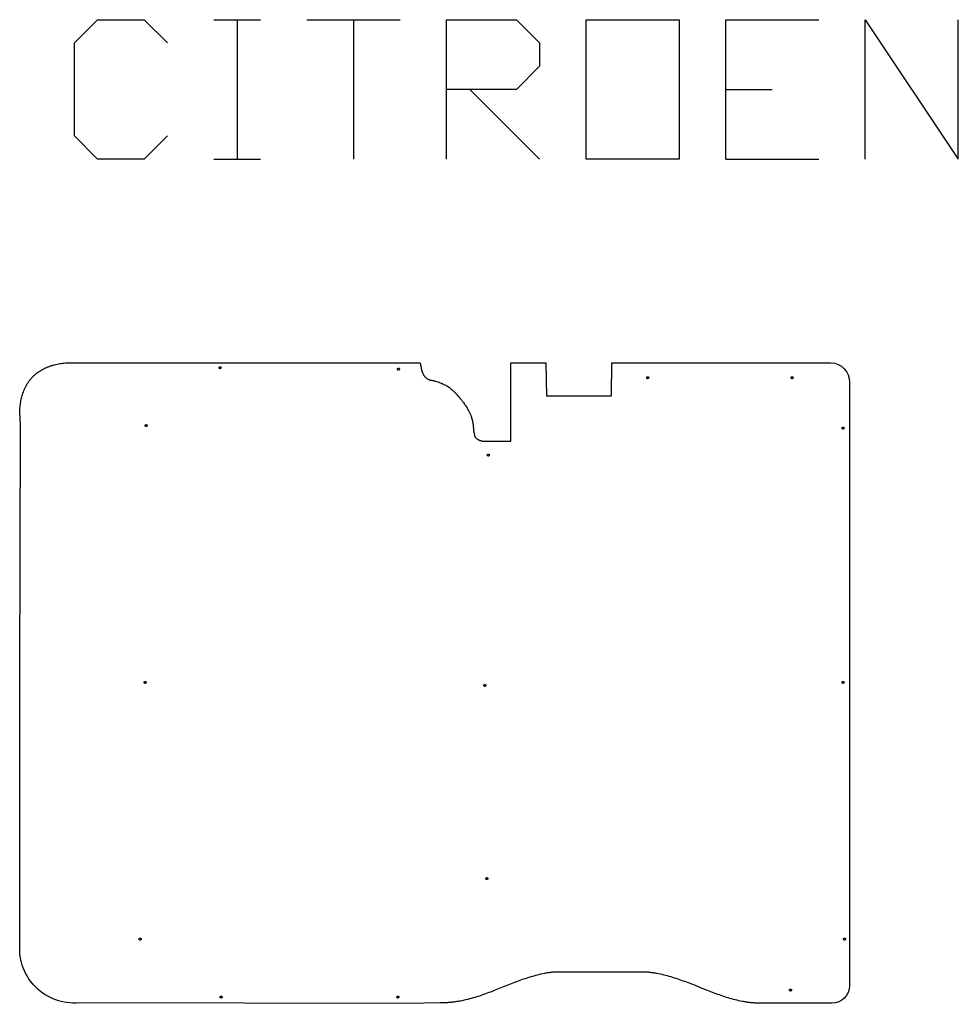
# Model space of a CAD drawing. Extents: x 436 to 6820, y 295 to 5562.
# Drawn here: x 436 to 2315, y 3593 to 5562 of the extents above; entities that cross this region are included whole.
import ezdxf

# ---------------------------------------------------------------- set-up
doc = ezdxf.new("R2010")
doc.units = 0
doc.layers.add('Default_Layer', color=1, linetype='CONTINUOUS')

msp = doc.modelspace()

# ---------------------------------------------------------------- linework, layer by layer
at = {"layer": 'Default_Layer'}
for points in [[(731.3, 5329.2), (684.7, 5282.6), (591.6, 5282.6), (545, 5329.2), (545, 5515.4), (591.6, 5562), (684.7, 5562), (731.3, 5515.4)], [(824.4, 5562), (917.5, 5562)], [(871, 5562), (871, 5282.6)], [(1010.7, 5562), (1196.9, 5562)], [(1103.8, 5562), (1103.8, 5282.6)], [(1290.1, 5282.6), (1290.1, 5562), (1429.8, 5562), (1476.3, 5515.4), (1476.3, 5468.9), (1429.8, 5422.3), (1290.1, 5422.3)], [(1848.9, 5282.6), (1848.9, 5562), (2035.1, 5562)], [(2128.3, 5282.6), (2128.3, 5562), (2314.5, 5282.6), (2314.5, 5562)], [(1336.6, 5422.3), (1476.3, 5282.6)], [(1848.9, 5422.3), (1942, 5422.3)], [(824.4, 5282.6), (917.5, 5282.6)], [(1848.9, 5282.6), (2035.1, 5282.6)]]:
    msp.add_lwpolyline(points, dxfattribs=at)
for points in [[(1569.5, 5282.6), (1569.5, 5562), (1755.7, 5562), (1755.7, 5282.6), (1569.5, 5282.6)], [(838.7, 4865.3), (838.7, 4865.1), (838.7, 4864.9), (838.6, 4864.7), (838.5, 4864.5), (838.5, 4864.3), (838.4, 4864.2), (838.2, 4864), (838.1, 4863.9), (838, 4863.8), (837.8, 4863.6), (837.7, 4863.5), (837.5, 4863.5), (837.3, 4863.4), (837.1, 4863.3), (836.9, 4863.3), (836.7, 4863.3), (836.5, 4863.3), (836.3, 4863.3), (836.1, 4863.4), (835.9, 4863.5), (835.7, 4863.5), (835.6, 4863.6), (835.4, 4863.8), (835.3, 4863.9), (835.2, 4864), (835, 4864.2), (834.9, 4864.3), (834.9, 4864.5), (834.8, 4864.7), (834.7, 4864.9), (834.7, 4865.1), (834.7, 4865.3), (834.7, 4865.5), (834.7, 4865.7), (834.8, 4865.9), (834.9, 4866.1), (834.9, 4866.2), (835, 4866.4), (835.2, 4866.6), (835.3, 4866.7), (835.4, 4866.8), (835.6, 4867), (835.7, 4867.1), (835.9, 4867.1), (836.1, 4867.2), (836.3, 4867.3), (836.5, 4867.3), (836.7, 4867.3), (836.9, 4867.3), (837.1, 4867.3), (837.3, 4867.2), (837.5, 4867.1), (837.7, 4867.1), (837.8, 4867), (838, 4866.8), (838.1, 4866.7), (838.2, 4866.6), (838.4, 4866.4), (838.5, 4866.2), (838.5, 4866.1), (838.6, 4865.9), (838.7, 4865.7), (838.7, 4865.5), (838.7, 4865.3)], [(1195.7, 4862.3), (1195.7, 4862.1), (1195.7, 4861.9), (1195.6, 4861.7), (1195.5, 4861.5), (1195.5, 4861.3), (1195.4, 4861.2), (1195.2, 4861), (1195.1, 4860.9), (1195, 4860.8), (1194.8, 4860.6), (1194.7, 4860.5), (1194.5, 4860.5), (1194.3, 4860.4), (1194.1, 4860.3), (1193.9, 4860.3), (1193.7, 4860.3), (1193.5, 4860.3), (1193.3, 4860.3), (1193.1, 4860.4), (1192.9, 4860.5), (1192.7, 4860.5), (1192.6, 4860.6), (1192.4, 4860.8), (1192.3, 4860.9), (1192.2, 4861), (1192, 4861.2), (1191.9, 4861.3), (1191.9, 4861.5), (1191.8, 4861.7), (1191.7, 4861.9), (1191.7, 4862.1), (1191.7, 4862.3), (1191.7, 4862.5), (1191.7, 4862.7), (1191.8, 4862.9), (1191.9, 4863.1), (1191.9, 4863.2), (1192, 4863.4), (1192.2, 4863.6), (1192.3, 4863.7), (1192.4, 4863.8), (1192.6, 4864), (1192.7, 4864.1), (1192.9, 4864.1), (1193.1, 4864.2), (1193.3, 4864.3), (1193.5, 4864.3), (1193.7, 4864.3), (1193.9, 4864.3), (1194.1, 4864.3), (1194.3, 4864.2), (1194.5, 4864.1), (1194.7, 4864.1), (1194.8, 4864), (1195, 4863.8), (1195.1, 4863.7), (1195.2, 4863.6), (1195.4, 4863.4), (1195.5, 4863.2), (1195.5, 4863.1), (1195.6, 4862.9), (1195.7, 4862.7), (1195.7, 4862.5), (1195.7, 4862.3)], [(1694.7, 4845.3), (1694.7, 4845.1), (1694.7, 4844.9), (1694.6, 4844.7), (1694.5, 4844.5), (1694.5, 4844.3), (1694.4, 4844.2), (1694.2, 4844), (1694.1, 4843.9), (1694, 4843.8), (1693.8, 4843.6), (1693.7, 4843.5), (1693.5, 4843.5), (1693.3, 4843.4), (1693.1, 4843.3), (1692.9, 4843.3), (1692.7, 4843.3), (1692.5, 4843.3), (1692.3, 4843.3), (1692.1, 4843.4), (1691.9, 4843.5), (1691.7, 4843.5), (1691.6, 4843.6), (1691.4, 4843.8), (1691.3, 4843.9), (1691.2, 4844), (1691, 4844.2), (1690.9, 4844.3), (1690.9, 4844.5), (1690.8, 4844.7), (1690.7, 4844.9), (1690.7, 4845.1), (1690.7, 4845.3), (1690.7, 4845.5), (1690.7, 4845.7), (1690.8, 4845.9), (1690.9, 4846.1), (1690.9, 4846.2), (1691, 4846.4), (1691.2, 4846.6), (1691.3, 4846.7), (1691.4, 4846.8), (1691.6, 4847), (1691.7, 4847.1), (1691.9, 4847.1), (1692.1, 4847.2), (1692.3, 4847.3), (1692.5, 4847.3), (1692.7, 4847.3), (1692.9, 4847.3), (1693.1, 4847.3), (1693.3, 4847.2), (1693.5, 4847.1), (1693.7, 4847.1), (1693.8, 4847), (1694, 4846.8), (1694.1, 4846.7), (1694.2, 4846.6), (1694.4, 4846.4), (1694.5, 4846.2), (1694.5, 4846.1), (1694.6, 4845.9), (1694.7, 4845.7), (1694.7, 4845.5), (1694.7, 4845.3)], [(1983.7, 4845.3), (1983.7, 4845.1), (1983.7, 4844.9), (1983.6, 4844.7), (1983.5, 4844.5), (1983.5, 4844.3), (1983.4, 4844.2), (1983.2, 4844), (1983.1, 4843.9), (1983, 4843.8), (1982.8, 4843.6), (1982.7, 4843.5), (1982.5, 4843.5), (1982.3, 4843.4), (1982.1, 4843.3), (1981.9, 4843.3), (1981.7, 4843.3), (1981.5, 4843.3), (1981.3, 4843.3), (1981.1, 4843.4), (1980.9, 4843.5), (1980.7, 4843.5), (1980.6, 4843.6), (1980.4, 4843.8), (1980.3, 4843.9), (1980.2, 4844), (1980, 4844.2), (1979.9, 4844.3), (1979.9, 4844.5), (1979.8, 4844.7), (1979.7, 4844.9), (1979.7, 4845.1), (1979.7, 4845.3), (1979.7, 4845.5), (1979.7, 4845.7), (1979.8, 4845.9), (1979.9, 4846.1), (1979.9, 4846.2), (1980, 4846.4), (1980.2, 4846.6), (1980.3, 4846.7), (1980.4, 4846.8), (1980.6, 4847), (1980.7, 4847.1), (1980.9, 4847.1), (1981.1, 4847.2), (1981.3, 4847.3), (1981.5, 4847.3), (1981.7, 4847.3), (1981.9, 4847.3), (1982.1, 4847.3), (1982.3, 4847.2), (1982.5, 4847.1), (1982.7, 4847.1), (1982.8, 4847), (1983, 4846.8), (1983.1, 4846.7), (1983.2, 4846.6), (1983.4, 4846.4), (1983.5, 4846.2), (1983.5, 4846.1), (1983.6, 4845.9), (1983.7, 4845.7), (1983.7, 4845.5), (1983.7, 4845.3)], [(690.7, 4749.3), (690.7, 4749.1), (690.7, 4748.9), (690.6, 4748.7), (690.5, 4748.5), (690.5, 4748.3), (690.4, 4748.2), (690.2, 4748), (690.1, 4747.9), (690, 4747.8), (689.8, 4747.6), (689.7, 4747.5), (689.5, 4747.5), (689.3, 4747.4), (689.1, 4747.3), (688.9, 4747.3), (688.7, 4747.3), (688.5, 4747.3), (688.3, 4747.3), (688.1, 4747.4), (687.9, 4747.5), (687.7, 4747.5), (687.6, 4747.6), (687.4, 4747.8), (687.3, 4747.9), (687.2, 4748), (687, 4748.2), (686.9, 4748.3), (686.9, 4748.5), (686.8, 4748.7), (686.7, 4748.9), (686.7, 4749.1), (686.7, 4749.3), (686.7, 4749.5), (686.7, 4749.7), (686.8, 4749.9), (686.9, 4750.1), (686.9, 4750.2), (687, 4750.4), (687.2, 4750.6), (687.3, 4750.7), (687.4, 4750.8), (687.6, 4751), (687.7, 4751.1), (687.9, 4751.1), (688.1, 4751.2), (688.3, 4751.3), (688.5, 4751.3), (688.7, 4751.3), (688.9, 4751.3), (689.1, 4751.3), (689.3, 4751.2), (689.5, 4751.1), (689.7, 4751.1), (689.8, 4751), (690, 4750.8), (690.1, 4750.7), (690.2, 4750.6), (690.4, 4750.4), (690.5, 4750.2), (690.5, 4750.1), (690.6, 4749.9), (690.7, 4749.7), (690.7, 4749.5), (690.7, 4749.3)], [(2085.7, 4744.3), (2085.7, 4744.1), (2085.7, 4743.9), (2085.6, 4743.7), (2085.5, 4743.5), (2085.5, 4743.3), (2085.4, 4743.2), (2085.2, 4743), (2085.1, 4742.9), (2085, 4742.8), (2084.8, 4742.6), (2084.7, 4742.5), (2084.5, 4742.5), (2084.3, 4742.4), (2084.1, 4742.3), (2083.9, 4742.3), (2083.7, 4742.3), (2083.5, 4742.3), (2083.3, 4742.3), (2083.1, 4742.4), (2082.9, 4742.5), (2082.7, 4742.5), (2082.6, 4742.6), (2082.4, 4742.8), (2082.3, 4742.9), (2082.2, 4743), (2082, 4743.2), (2081.9, 4743.3), (2081.9, 4743.5), (2081.8, 4743.7), (2081.7, 4743.9), (2081.7, 4744.1), (2081.7, 4744.3), (2081.7, 4744.5), (2081.7, 4744.7), (2081.8, 4744.9), (2081.9, 4745.1), (2081.9, 4745.2), (2082, 4745.4), (2082.2, 4745.6), (2082.3, 4745.7), (2082.4, 4745.8), (2082.6, 4746), (2082.7, 4746.1), (2082.9, 4746.1), (2083.1, 4746.2), (2083.3, 4746.3), (2083.5, 4746.3), (2083.7, 4746.3), (2083.9, 4746.3), (2084.1, 4746.3), (2084.3, 4746.2), (2084.5, 4746.1), (2084.7, 4746.1), (2084.8, 4746), (2085, 4745.8), (2085.1, 4745.7), (2085.2, 4745.6), (2085.4, 4745.4), (2085.5, 4745.2), (2085.5, 4745.1), (2085.6, 4744.9), (2085.7, 4744.7), (2085.7, 4744.5), (2085.7, 4744.3)], [(1375.7, 4690.3), (1375.7, 4690.1), (1375.7, 4689.9), (1375.6, 4689.7), (1375.5, 4689.5), (1375.5, 4689.3), (1375.4, 4689.2), (1375.2, 4689), (1375.1, 4688.9), (1375, 4688.8), (1374.8, 4688.6), (1374.7, 4688.5), (1374.5, 4688.5), (1374.3, 4688.4), (1374.1, 4688.3), (1373.9, 4688.3), (1373.7, 4688.3), (1373.5, 4688.3), (1373.3, 4688.3), (1373.1, 4688.4), (1372.9, 4688.5), (1372.7, 4688.5), (1372.6, 4688.6), (1372.4, 4688.8), (1372.3, 4688.9), (1372.2, 4689), (1372, 4689.2), (1371.9, 4689.3), (1371.9, 4689.5), (1371.8, 4689.7), (1371.7, 4689.9), (1371.7, 4690.1), (1371.7, 4690.3), (1371.7, 4690.5), (1371.7, 4690.7), (1371.8, 4690.9), (1371.9, 4691.1), (1371.9, 4691.2), (1372, 4691.4), (1372.2, 4691.6), (1372.3, 4691.7), (1372.4, 4691.8), (1372.6, 4692), (1372.7, 4692.1), (1372.9, 4692.1), (1373.1, 4692.2), (1373.3, 4692.3), (1373.5, 4692.3), (1373.7, 4692.3), (1373.9, 4692.3), (1374.1, 4692.3), (1374.3, 4692.2), (1374.5, 4692.1), (1374.7, 4692.1), (1374.8, 4692), (1375, 4691.8), (1375.1, 4691.7), (1375.2, 4691.6), (1375.4, 4691.4), (1375.5, 4691.2), (1375.5, 4691.1), (1375.6, 4690.9), (1375.7, 4690.7), (1375.7, 4690.5), (1375.7, 4690.3)], [(688.7, 4235.3), (688.7, 4235.1), (688.7, 4234.9), (688.6, 4234.7), (688.5, 4234.5), (688.5, 4234.3), (688.4, 4234.2), (688.2, 4234), (688.1, 4233.9), (688, 4233.8), (687.8, 4233.6), (687.7, 4233.5), (687.5, 4233.5), (687.3, 4233.4), (687.1, 4233.3), (686.9, 4233.3), (686.7, 4233.3), (686.5, 4233.3), (686.3, 4233.3), (686.1, 4233.4), (685.9, 4233.5), (685.7, 4233.5), (685.6, 4233.6), (685.4, 4233.8), (685.3, 4233.9), (685.2, 4234), (685, 4234.2), (684.9, 4234.3), (684.9, 4234.5), (684.8, 4234.7), (684.7, 4234.9), (684.7, 4235.1), (684.7, 4235.3), (684.7, 4235.5), (684.7, 4235.7), (684.8, 4235.9), (684.9, 4236.1), (684.9, 4236.2), (685, 4236.4), (685.2, 4236.6), (685.3, 4236.7), (685.4, 4236.8), (685.6, 4237), (685.7, 4237.1), (685.9, 4237.1), (686.1, 4237.2), (686.3, 4237.3), (686.5, 4237.3), (686.7, 4237.3), (686.9, 4237.3), (687.1, 4237.3), (687.3, 4237.2), (687.5, 4237.1), (687.7, 4237.1), (687.8, 4237), (688, 4236.8), (688.1, 4236.7), (688.2, 4236.6), (688.4, 4236.4), (688.5, 4236.2), (688.5, 4236.1), (688.6, 4235.9), (688.7, 4235.7), (688.7, 4235.5), (688.7, 4235.3)], [(2085.7, 4235.3), (2085.7, 4235.1), (2085.7, 4234.9), (2085.6, 4234.7), (2085.5, 4234.5), (2085.5, 4234.3), (2085.4, 4234.2), (2085.2, 4234), (2085.1, 4233.9), (2085, 4233.8), (2084.8, 4233.6), (2084.7, 4233.5), (2084.5, 4233.5), (2084.3, 4233.4), (2084.1, 4233.3), (2083.9, 4233.3), (2083.7, 4233.3), (2083.5, 4233.3), (2083.3, 4233.3), (2083.1, 4233.4), (2082.9, 4233.5), (2082.7, 4233.5), (2082.6, 4233.6), (2082.4, 4233.8), (2082.3, 4233.9), (2082.2, 4234), (2082, 4234.2), (2081.9, 4234.3), (2081.9, 4234.5), (2081.8, 4234.7), (2081.7, 4234.9), (2081.7, 4235.1), (2081.7, 4235.3), (2081.7, 4235.5), (2081.7, 4235.7), (2081.8, 4235.9), (2081.9, 4236.1), (2081.9, 4236.2), (2082, 4236.4), (2082.2, 4236.6), (2082.3, 4236.7), (2082.4, 4236.8), (2082.6, 4237), (2082.7, 4237.1), (2082.9, 4237.1), (2083.1, 4237.2), (2083.3, 4237.3), (2083.5, 4237.3), (2083.7, 4237.3), (2083.9, 4237.3), (2084.1, 4237.3), (2084.3, 4237.2), (2084.5, 4237.1), (2084.7, 4237.1), (2084.8, 4237), (2085, 4236.8), (2085.1, 4236.7), (2085.2, 4236.6), (2085.4, 4236.4), (2085.5, 4236.2), (2085.5, 4236.1), (2085.6, 4235.9), (2085.7, 4235.7), (2085.7, 4235.5), (2085.7, 4235.3)], [(1368.7, 4229.3), (1368.7, 4229.1), (1368.7, 4228.9), (1368.6, 4228.7), (1368.5, 4228.5), (1368.5, 4228.3), (1368.4, 4228.2), (1368.2, 4228), (1368.1, 4227.9), (1368, 4227.8), (1367.8, 4227.6), (1367.7, 4227.5), (1367.5, 4227.5), (1367.3, 4227.4), (1367.1, 4227.3), (1366.9, 4227.3), (1366.7, 4227.3), (1366.5, 4227.3), (1366.3, 4227.3), (1366.1, 4227.4), (1365.9, 4227.5), (1365.7, 4227.5), (1365.6, 4227.6), (1365.4, 4227.8), (1365.3, 4227.9), (1365.2, 4228), (1365, 4228.2), (1364.9, 4228.3), (1364.9, 4228.5), (1364.8, 4228.7), (1364.7, 4228.9), (1364.7, 4229.1), (1364.7, 4229.3), (1364.7, 4229.5), (1364.7, 4229.7), (1364.8, 4229.9), (1364.9, 4230.1), (1364.9, 4230.2), (1365, 4230.4), (1365.2, 4230.6), (1365.3, 4230.7), (1365.4, 4230.8), (1365.6, 4231), (1365.7, 4231.1), (1365.9, 4231.1), (1366.1, 4231.2), (1366.3, 4231.3), (1366.5, 4231.3), (1366.7, 4231.3), (1366.9, 4231.3), (1367.1, 4231.3), (1367.3, 4231.2), (1367.5, 4231.1), (1367.7, 4231.1), (1367.8, 4231), (1368, 4230.8), (1368.1, 4230.7), (1368.2, 4230.6), (1368.4, 4230.4), (1368.5, 4230.2), (1368.5, 4230.1), (1368.6, 4229.9), (1368.7, 4229.7), (1368.7, 4229.5), (1368.7, 4229.3)], [(1372.7, 3842.3), (1372.7, 3842.1), (1372.7, 3841.9), (1372.6, 3841.7), (1372.5, 3841.5), (1372.5, 3841.3), (1372.4, 3841.2), (1372.2, 3841), (1372.1, 3840.9), (1372, 3840.8), (1371.8, 3840.6), (1371.7, 3840.5), (1371.5, 3840.5), (1371.3, 3840.4), (1371.1, 3840.3), (1370.9, 3840.3), (1370.7, 3840.3), (1370.5, 3840.3), (1370.3, 3840.3), (1370.1, 3840.4), (1369.9, 3840.5), (1369.7, 3840.5), (1369.6, 3840.6), (1369.4, 3840.8), (1369.3, 3840.9), (1369.2, 3841), (1369, 3841.2), (1368.9, 3841.3), (1368.9, 3841.5), (1368.8, 3841.7), (1368.7, 3841.9), (1368.7, 3842.1), (1368.7, 3842.3), (1368.7, 3842.5), (1368.7, 3842.7), (1368.8, 3842.9), (1368.9, 3843.1), (1368.9, 3843.2), (1369, 3843.4), (1369.2, 3843.6), (1369.3, 3843.7), (1369.4, 3843.8), (1369.6, 3844), (1369.7, 3844.1), (1369.9, 3844.1), (1370.1, 3844.2), (1370.3, 3844.3), (1370.5, 3844.3), (1370.7, 3844.3), (1370.9, 3844.3), (1371.1, 3844.3), (1371.3, 3844.2), (1371.5, 3844.1), (1371.7, 3844.1), (1371.8, 3844), (1372, 3843.8), (1372.1, 3843.7), (1372.2, 3843.6), (1372.4, 3843.4), (1372.5, 3843.2), (1372.5, 3843.1), (1372.6, 3842.9), (1372.7, 3842.7), (1372.7, 3842.5), (1372.7, 3842.3)], [(678.7, 3721.3), (678.7, 3721.1), (678.7, 3720.9), (678.6, 3720.7), (678.5, 3720.5), (678.5, 3720.3), (678.4, 3720.2), (678.2, 3720), (678.1, 3719.9), (678, 3719.8), (677.8, 3719.6), (677.7, 3719.5), (677.5, 3719.5), (677.3, 3719.4), (677.1, 3719.3), (676.9, 3719.3), (676.7, 3719.3), (676.5, 3719.3), (676.3, 3719.3), (676.1, 3719.4), (675.9, 3719.5), (675.7, 3719.5), (675.6, 3719.6), (675.4, 3719.8), (675.3, 3719.9), (675.2, 3720), (675, 3720.2), (674.9, 3720.3), (674.9, 3720.5), (674.8, 3720.7), (674.7, 3720.9), (674.7, 3721.1), (674.7, 3721.3), (674.7, 3721.5), (674.7, 3721.7), (674.8, 3721.9), (674.9, 3722.1), (674.9, 3722.2), (675, 3722.4), (675.2, 3722.6), (675.3, 3722.7), (675.4, 3722.8), (675.6, 3723), (675.7, 3723.1), (675.9, 3723.1), (676.1, 3723.2), (676.3, 3723.3), (676.5, 3723.3), (676.7, 3723.3), (676.9, 3723.3), (677.1, 3723.3), (677.3, 3723.2), (677.5, 3723.1), (677.7, 3723.1), (677.8, 3723), (678, 3722.8), (678.1, 3722.7), (678.2, 3722.6), (678.4, 3722.4), (678.5, 3722.2), (678.5, 3722.1), (678.6, 3721.9), (678.7, 3721.7), (678.7, 3721.5), (678.7, 3721.3)], [(2088.7, 3721.3), (2088.7, 3721.1), (2088.7, 3720.9), (2088.6, 3720.7), (2088.5, 3720.5), (2088.5, 3720.3), (2088.4, 3720.2), (2088.2, 3720), (2088.1, 3719.9), (2088, 3719.8), (2087.8, 3719.6), (2087.7, 3719.5), (2087.5, 3719.5), (2087.3, 3719.4), (2087.1, 3719.3), (2086.9, 3719.3), (2086.7, 3719.3), (2086.5, 3719.3), (2086.3, 3719.3), (2086.1, 3719.4), (2085.9, 3719.5), (2085.7, 3719.5), (2085.6, 3719.6), (2085.4, 3719.8), (2085.3, 3719.9), (2085.2, 3720), (2085, 3720.2), (2084.9, 3720.3), (2084.9, 3720.5), (2084.8, 3720.7), (2084.7, 3720.9), (2084.7, 3721.1), (2084.7, 3721.3), (2084.7, 3721.5), (2084.7, 3721.7), (2084.8, 3721.9), (2084.9, 3722.1), (2084.9, 3722.2), (2085, 3722.4), (2085.2, 3722.6), (2085.3, 3722.7), (2085.4, 3722.8), (2085.6, 3723), (2085.7, 3723.1), (2085.9, 3723.1), (2086.1, 3723.2), (2086.3, 3723.3), (2086.5, 3723.3), (2086.7, 3723.3), (2086.9, 3723.3), (2087.1, 3723.3), (2087.3, 3723.2), (2087.5, 3723.1), (2087.7, 3723.1), (2087.8, 3723), (2088, 3722.8), (2088.1, 3722.7), (2088.2, 3722.6), (2088.4, 3722.4), (2088.5, 3722.2), (2088.5, 3722.1), (2088.6, 3721.9), (2088.7, 3721.7), (2088.7, 3721.5), (2088.7, 3721.3)], [(840.7, 3605.3), (840.7, 3605.1), (840.7, 3604.9), (840.6, 3604.7), (840.5, 3604.5), (840.5, 3604.3), (840.4, 3604.2), (840.2, 3604), (840.1, 3603.9), (840, 3603.8), (839.8, 3603.6), (839.7, 3603.5), (839.5, 3603.5), (839.3, 3603.4), (839.1, 3603.3), (838.9, 3603.3), (838.7, 3603.3), (838.5, 3603.3), (838.3, 3603.3), (838.1, 3603.4), (837.9, 3603.5), (837.7, 3603.5), (837.6, 3603.6), (837.4, 3603.8), (837.3, 3603.9), (837.2, 3604), (837, 3604.2), (836.9, 3604.3), (836.9, 3604.5), (836.8, 3604.7), (836.7, 3604.9), (836.7, 3605.1), (836.7, 3605.3), (836.7, 3605.5), (836.7, 3605.7), (836.8, 3605.9), (836.9, 3606.1), (836.9, 3606.2), (837, 3606.4), (837.2, 3606.6), (837.3, 3606.7), (837.4, 3606.8), (837.6, 3607), (837.7, 3607.1), (837.9, 3607.1), (838.1, 3607.2), (838.3, 3607.3), (838.5, 3607.3), (838.7, 3607.3), (838.9, 3607.3), (839.1, 3607.3), (839.3, 3607.2), (839.5, 3607.1), (839.7, 3607.1), (839.8, 3607), (840, 3606.8), (840.1, 3606.7), (840.2, 3606.6), (840.4, 3606.4), (840.5, 3606.2), (840.5, 3606.1), (840.6, 3605.9), (840.7, 3605.7), (840.7, 3605.5), (840.7, 3605.3)], [(1194.7, 3605.3), (1194.7, 3605.1), (1194.7, 3604.9), (1194.6, 3604.7), (1194.5, 3604.5), (1194.5, 3604.3), (1194.4, 3604.2), (1194.2, 3604), (1194.1, 3603.9), (1194, 3603.8), (1193.8, 3603.6), (1193.7, 3603.5), (1193.5, 3603.5), (1193.3, 3603.4), (1193.1, 3603.3), (1192.9, 3603.3), (1192.7, 3603.3), (1192.5, 3603.3), (1192.3, 3603.3), (1192.1, 3603.4), (1191.9, 3603.5), (1191.7, 3603.5), (1191.6, 3603.6), (1191.4, 3603.8), (1191.3, 3603.9), (1191.2, 3604), (1191, 3604.2), (1190.9, 3604.3), (1190.9, 3604.5), (1190.8, 3604.7), (1190.7, 3604.9), (1190.7, 3605.1), (1190.7, 3605.3), (1190.7, 3605.5), (1190.7, 3605.7), (1190.8, 3605.9), (1190.9, 3606.1), (1190.9, 3606.2), (1191, 3606.4), (1191.2, 3606.6), (1191.3, 3606.7), (1191.4, 3606.8), (1191.6, 3607), (1191.7, 3607.1), (1191.9, 3607.1), (1192.1, 3607.2), (1192.3, 3607.3), (1192.5, 3607.3), (1192.7, 3607.3), (1192.9, 3607.3), (1193.1, 3607.3), (1193.3, 3607.2), (1193.5, 3607.1), (1193.7, 3607.1), (1193.8, 3607), (1194, 3606.8), (1194.1, 3606.7), (1194.2, 3606.6), (1194.4, 3606.4), (1194.5, 3606.2), (1194.5, 3606.1), (1194.6, 3605.9), (1194.7, 3605.7), (1194.7, 3605.5), (1194.7, 3605.3)], [(1980.7, 3619.3), (1980.7, 3619.1), (1980.7, 3618.9), (1980.6, 3618.7), (1980.5, 3618.5), (1980.5, 3618.3), (1980.4, 3618.2), (1980.2, 3618), (1980.1, 3617.9), (1980, 3617.8), (1979.8, 3617.6), (1979.7, 3617.5), (1979.5, 3617.5), (1979.3, 3617.4), (1979.1, 3617.3), (1978.9, 3617.3), (1978.7, 3617.3), (1978.5, 3617.3), (1978.3, 3617.3), (1978.1, 3617.4), (1977.9, 3617.5), (1977.7, 3617.5), (1977.6, 3617.6), (1977.4, 3617.8), (1977.3, 3617.9), (1977.2, 3618), (1977, 3618.2), (1976.9, 3618.3), (1976.9, 3618.5), (1976.8, 3618.7), (1976.7, 3618.9), (1976.7, 3619.1), (1976.7, 3619.3), (1976.7, 3619.5), (1976.7, 3619.7), (1976.8, 3619.9), (1976.9, 3620.1), (1976.9, 3620.2), (1977, 3620.4), (1977.2, 3620.6), (1977.3, 3620.7), (1977.4, 3620.8), (1977.6, 3621), (1977.7, 3621.1), (1977.9, 3621.1), (1978.1, 3621.2), (1978.3, 3621.3), (1978.5, 3621.3), (1978.7, 3621.3), (1978.9, 3621.3), (1979.1, 3621.3), (1979.3, 3621.2), (1979.5, 3621.1), (1979.7, 3621.1), (1979.8, 3621), (1980, 3620.8), (1980.1, 3620.7), (1980.2, 3620.6), (1980.4, 3620.4), (1980.5, 3620.2), (1980.5, 3620.1), (1980.6, 3619.9), (1980.7, 3619.7), (1980.7, 3619.5), (1980.7, 3619.3)]]:
    msp.add_lwpolyline(points, close=True, dxfattribs=at)
msp.add_lwpolyline([(539.7, 4875.2), (888.5, 4875.2), (1237.3, 4875.2), (1237.7, 4872.9), (1238.1, 4870.6), (1238.5, 4868.3), (1238.7, 4867.2), (1239, 4866), (1239.2, 4864.9), (1239.5, 4863.7), (1240.2, 4861.3), (1240.9, 4859), (1241.2, 4858), (1241.5, 4857.1), (1242.1, 4855.3), (1242.5, 4854.3), (1242.8, 4853.4), (1243.2, 4852.6), (1243.6, 4851.7), (1243.9, 4851), (1244.3, 4850.4), (1244.7, 4849.8), (1245.1, 4849.3), (1245.5, 4848.8), (1245.9, 4848.3), (1246.4, 4847.8), (1246.9, 4847.3), (1247.8, 4846.4), (1249.1, 4845.3), (1249.9, 4844.6), (1250.7, 4843.9), (1251.7, 4843.2), (1252.6, 4842.5), (1253.1, 4842.2), (1253.6, 4841.9), (1254.1, 4841.7), (1254.5, 4841.5), (1255, 4841.2), (1255.6, 4841.1), (1256.1, 4840.9), (1256.7, 4840.7), (1257.3, 4840.6), (1258, 4840.5), (1259.3, 4840.2), (1260.7, 4840), (1262.1, 4839.8), (1263.4, 4839.5), (1264.1, 4839.4), (1264.7, 4839.2), (1266.2, 4838.8), (1268, 4838.2), (1270.1, 4837.5), (1272.3, 4836.8), (1274.7, 4836), (1277, 4835.1), (1279.1, 4834.3), (1280.1, 4833.9), (1281.1, 4833.5), (1282.9, 4832.7), (1284.7, 4831.8), (1286.5, 4831), (1288.3, 4830.1), (1290, 4829.1), (1290.9, 4828.6), (1291.8, 4828.1), (1292.6, 4827.6), (1293.4, 4827.1), (1294.2, 4826.6), (1295, 4826), (1295.8, 4825.5), (1296.6, 4824.9), (1297.4, 4824.3), (1298.1, 4823.7), (1298.9, 4823), (1299.6, 4822.4), (1301, 4821.1), (1302.4, 4819.8), (1303.8, 4818.4), (1306.6, 4815.7), (1308, 4814.3), (1309.4, 4812.8), (1310.8, 4811.3), (1312.3, 4809.8), (1313.7, 4808.2), (1315, 4806.7), (1316.3, 4805.2), (1317.5, 4803.8), (1318.6, 4802.4), (1319.7, 4801), (1320.7, 4799.6), (1321.8, 4798.2), (1322.8, 4796.8), (1323.9, 4795.3), (1325.9, 4792.4), (1326.9, 4790.9), (1328, 4789.3), (1329, 4787.7), (1330.1, 4786.1), (1331.1, 4784.4), (1332.1, 4782.8), (1333, 4781.3), (1333.8, 4779.8), (1335.3, 4777.1), (1336.1, 4775.7), (1336.8, 4774.3), (1337.5, 4772.8), (1338.1, 4771.4), (1338.7, 4769.9), (1339, 4769.2), (1339.3, 4768.5), (1339.5, 4767.7), (1339.8, 4766.9), (1340.3, 4765.1), (1340.8, 4763.1), (1341.3, 4761.1), (1341.8, 4759), (1342.2, 4756.9), (1342.6, 4754.9), (1342.9, 4752.9), (1343.1, 4751.9), (1343.2, 4751), (1343.3, 4749.9), (1343.4, 4748.9), (1343.6, 4746.9), (1343.7, 4744.8), (1343.9, 4742.8), (1344, 4740.9), (1344.1, 4740), (1344.2, 4739.1), (1344.3, 4738.3), (1344.4, 4737.6), (1344.7, 4736.1), (1345.1, 4734.4), (1345.5, 4732.7), (1345.9, 4731), (1346.3, 4729.4), (1346.8, 4728), (1347, 4727.5), (1347.1, 4727), (1347.3, 4726.5), (1347.5, 4726.2), (1347.6, 4726), (1347.8, 4725.7), (1348.2, 4725.3), (1348.6, 4724.9), (1349.1, 4724.5), (1349.6, 4724.1), (1350.1, 4723.7), (1351.1, 4723), (1352.1, 4722.2), (1352.8, 4721.8), (1353.4, 4721.4), (1354.1, 4721), (1354.7, 4720.6), (1355.4, 4720.3), (1356, 4720), (1356.7, 4719.7), (1357.3, 4719.5), (1357.9, 4719.3), (1358.6, 4719.2), (1359.9, 4718.8), (1360.6, 4718.7), (1361.2, 4718.5), (1418.9, 4718.5), (1419, 4875.2), (1488.7, 4875.2), (1490.2, 4809.1), (1620.5, 4809.1), (1620.6, 4875.2), (2059.5, 4875.2, -0.41404), (2096.7, 4836), (2096.5, 4422.2), (2096.5, 4007.5), (2096.5, 3627.9, -0.414155), (2061.5, 3592.9), (1915.8, 3592.8), (1913.9, 3592.9), (1912, 3593), (1910.1, 3593.1), (1908.2, 3593.2), (1906.4, 3593.3), (1904.5, 3593.4), (1902.6, 3593.6), (1900.8, 3593.8), (1898.9, 3594), (1897.1, 3594.2), (1895.2, 3594.4), (1893.4, 3594.7), (1891.6, 3594.9), (1889.7, 3595.2), (1887.9, 3595.5), (1886.1, 3595.8), (1884.3, 3596.1), (1882.5, 3596.5), (1878.8, 3597.2), (1875.2, 3598), (1871.7, 3598.8), (1868.1, 3599.7), (1864.5, 3600.6), (1861, 3601.6), (1857.4, 3602.6), (1853.9, 3603.6), (1850.4, 3604.7), (1846.9, 3605.8), (1843.4, 3607), (1839.9, 3608.2), (1836.4, 3609.4), (1833, 3610.6), (1829.5, 3611.9), (1826, 3613.2), (1822.6, 3614.5), (1819.1, 3615.8), (1815.7, 3617.2), (1808.8, 3619.9), (1801.9, 3622.6), (1788.2, 3628.1), (1781.3, 3630.8), (1774.4, 3633.5), (1770.9, 3634.8), (1767.5, 3636.1), (1764, 3637.4), (1760.5, 3638.7), (1757.1, 3639.9), (1753.6, 3641.1), (1750.1, 3642.2), (1746.6, 3643.4), (1743.1, 3644.5), (1739.6, 3645.5), (1736, 3646.6), (1732.5, 3647.6), (1728.9, 3648.5), (1725.4, 3649.4), (1721.8, 3650.2), (1718.2, 3651), (1714.6, 3651.8), (1711, 3652.4), (1709.2, 3652.8), (1707.3, 3653.1), (1705.5, 3653.3), (1703.7, 3653.6), (1701.9, 3653.9), (1700, 3654.1), (1698.2, 3654.3), (1696.3, 3654.6), (1694.5, 3654.8), (1692.6, 3654.9), (1690.8, 3655.1), (1688.9, 3655.2), (1504.3, 3655.1), (1502.5, 3655), (1500.7, 3654.7), (1498.8, 3654.5), (1497, 3654.3), (1495.2, 3654), (1493.4, 3653.7), (1491.5, 3653.5), (1489.7, 3653.1), (1487.9, 3652.8), (1486.1, 3652.5), (1482.5, 3651.8), (1478.9, 3651), (1475.4, 3650.2), (1471.8, 3649.3), (1468.3, 3648.4), (1464.7, 3647.4), (1461.2, 3646.4), (1457.7, 3645.4), (1454.2, 3644.3), (1450.7, 3643.1), (1447.2, 3642), (1443.7, 3640.8), (1440.2, 3639.6), (1436.8, 3638.3), (1433.3, 3637.1), (1429.9, 3635.8), (1426.4, 3634.5), (1423, 3633.1), (1419.5, 3631.8), (1412.6, 3629.1), (1405.7, 3626.3), (1398.9, 3623.6), (1392, 3620.8), (1385.1, 3618.1), (1381.6, 3616.7), (1378.1, 3615.4), (1374.7, 3614.1), (1371.2, 3612.8), (1367.7, 3611.5), (1364.2, 3610.3), (1360.7, 3609.1), (1357.2, 3607.9), (1353.7, 3606.7), (1350.2, 3605.6), (1346.6, 3604.5), (1343.1, 3603.4), (1339.5, 3602.4), (1335.9, 3601.4), (1332.3, 3600.5), (1328.7, 3599.6), (1325.1, 3598.8), (1321.4, 3598), (1317.8, 3597.3), (1316, 3597), (1314.1, 3596.7), (1312.3, 3596.4), (1310.4, 3596.1), (1308.6, 3595.8), (1306.7, 3595.5), (1304.9, 3595.3), (1303, 3595), (1301.1, 3594.8), (1299.2, 3594.6), (1297.4, 3594.5), (1295.5, 3594.3), (1293.6, 3594.2), (1291.7, 3594), (1289.8, 3593.9), (1287.9, 3593.8), (1285.9, 3593.8), (1284, 3593.7), (1282.1, 3593.7), (1280.2, 3593.7), (1278.2, 3593.7), (1276.3, 3593.7), (1214.7, 3592.7), (553.8, 3593.6, -0.218122), (468.3, 3624.5, -0.218122), (435.8, 3709.5), (435.8, 4242.9), (436.9, 4751.7), (435.8, 4776), (435.8, 4778.7), (436, 4781.4), (436.1, 4784), (436.3, 4786.6), (436.6, 4789.2), (436.9, 4791.8), (437.3, 4794.4), (437.7, 4797), (438.2, 4799.5), (438.7, 4802), (439.3, 4804.5), (439.9, 4806.9), (440.6, 4809.4), (441.3, 4811.8), (442.1, 4814.1), (442.9, 4816.5), (443.8, 4818.8), (444.2, 4819.9), (444.7, 4821), (445.2, 4822.2), (445.7, 4823.3), (446.2, 4824.4), (446.7, 4825.5), (447.3, 4826.6), (447.8, 4827.6), (448.4, 4828.7), (449, 4829.7), (449.5, 4830.8), (450.1, 4831.8), (450.8, 4832.9), (451.4, 4833.9), (452, 4834.9), (452.7, 4835.9), (453.3, 4836.8), (454, 4837.8), (454.7, 4838.8), (455.4, 4839.7), (456.1, 4840.6), (456.8, 4841.6), (457.6, 4842.5), (458.3, 4843.4), (459.1, 4844.3), (459.9, 4845.1), (460.7, 4846), (461.5, 4846.8), (462.3, 4847.7), (463.1, 4848.5), (464, 4849.4), (465, 4850.2), (465.9, 4851), (466.8, 4851.9), (467.8, 4852.7), (468.8, 4853.5), (469.8, 4854.3), (470.8, 4855), (471.8, 4855.8), (472.8, 4856.5), (473.9, 4857.2), (474.9, 4857.9), (476, 4858.6), (477, 4859.3), (478.1, 4860), (479.2, 4860.6), (480.3, 4861.2), (481.5, 4861.9), (482.6, 4862.5), (483.7, 4863), (484.9, 4863.6), (486, 4864.2), (487.2, 4864.7), (488.3, 4865.3), (489.5, 4865.8), (490.7, 4866.3), (491.9, 4866.8), (493.1, 4867.2), (494.3, 4867.7), (495.6, 4868.1), (496.8, 4868.6), (498, 4869), (499.3, 4869.4), (500.5, 4869.8), (501.8, 4870.2), (503, 4870.5), (505.5, 4871.2), (508.1, 4871.8), (510.7, 4872.4), (513.3, 4872.9), (515.9, 4873.4), (518.5, 4873.8), (521.1, 4874.1), (523.8, 4874.4), (526.4, 4874.7), (529, 4874.9), (531.7, 4875), (534.4, 4875.1), (537, 4875.2), (539.7, 4875.2)], format="xyb", close=True, dxfattribs=at)

doc.saveas('drawing.dxf')
